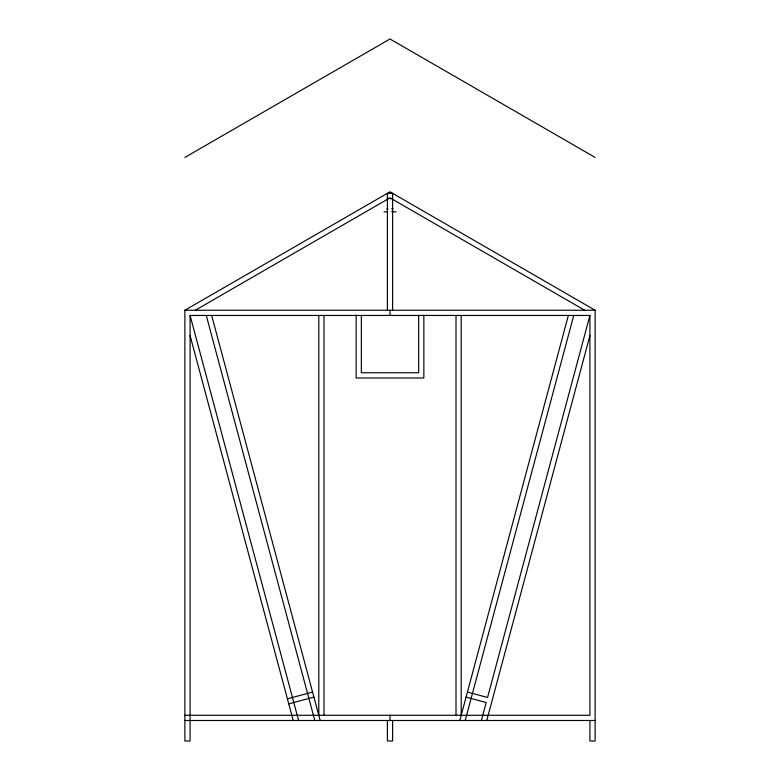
<?xml version="1.0" encoding="UTF-8"?>
<svg xmlns="http://www.w3.org/2000/svg" width="780" height="780" viewBox="0 0 780 780"><rect width="100%" height="100%" fill="white"/><g stroke="black" fill="none" stroke-linecap="round" stroke-linejoin="round"><path stroke-width="1.17" d="M459.81 720.486L568.337 315.452M465.202 720.486L573.729 315.452M481.387 720.486L486.203 702.497L466.069 697.106M589.914 720.486L589.914 741L595.12 741L595.12 310.245L390 191.812L184.88 310.245L184.88 741L190.086 741L190.086 315.452L589.914 315.452L487.549 697.466L467.425 692.075M486.779 720.486L589.914 335.585M184.88 157.423L390 39L595.12 157.423M195.302 310.245L390 197.828L584.698 310.245M287.41 698.812L312.575 692.075M288.766 703.843L313.93 697.106M388.606 192.621L391.394 192.621M387.397 198.53L392.603 198.53M386.919 208.786L387.933 208.786M391.648 208.786L393.178 208.786M384.052 211.868L387.933 211.868M391.648 211.868L396.045 211.868M184.88 310.245L595.12 310.245M184.88 715.279L589.914 715.279L589.914 315.452M184.88 720.486L595.12 720.486M211.663 315.452L320.19 720.486M206.271 315.452L314.798 720.486M190.086 315.452L298.613 720.486M190.086 335.585L293.221 720.486M461.204 315.452L461.204 715.279M455.998 315.452L455.998 715.279M423.862 315.081L423.862 377.978L356.138 377.978L356.138 315.081M418.655 315.452L418.655 372.762L361.345 372.762L361.345 315.452M392.603 310.245L392.603 193.323L387.397 193.323L387.397 310.245M392.603 720.486L392.603 741L387.397 741L387.397 720.486M390 310.245L390 315.452M390 715.279L390 720.486M324.002 315.452L324.002 715.279M318.796 315.452L318.796 715.279"/></g></svg>
